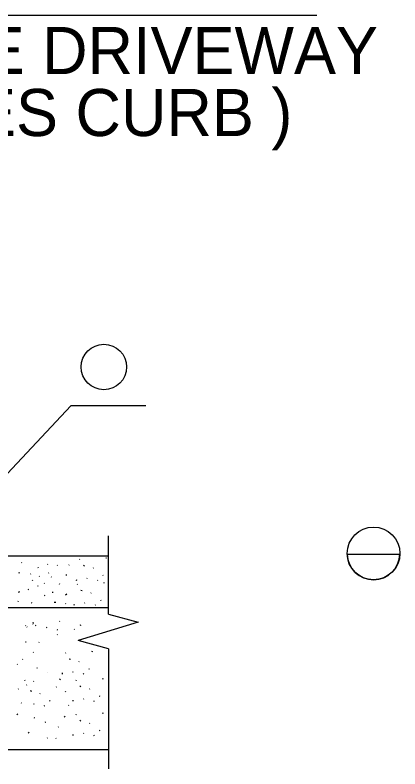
# Model space of a CAD drawing. Extents: x 990 to 1350, y 28 to 297.
# Drawn here: x 1087.64 to 1098.22, y 170.46 to 191.2 of the extents above; entities that cross this region are included whole.
import ezdxf

# ---------------------------------------------------------------- set-up
doc = ezdxf.new("R2010")
doc.units = 0
doc.layers.add('Default', color=7, linetype='Continuous')

msp = doc.modelspace()

# ---------------------------------------------------------------- linework, layer by layer
at = {"layer": 'Default'}
for p, q in [((1077.893, 191.203), (1095.939, 191.203)), ((1089.177, 180.451), (1085.328, 176.355)), ((1091.233, 180.451), (1089.177, 180.451)), ((1090.212, 174.72), (1090.212, 176.881)), ((1087.377, 176.327), (1090.212, 176.327)), ((1096.772, 176.371), (1098.222, 176.374)), ((1087.814, 176.135), (1087.825, 176.146)), ((1088.53, 176.097), (1088.541, 176.086)), ((1089.114, 176.07), (1089.125, 176.081)), ((1089.414, 176.223), (1089.425, 176.234)), ((1090.135, 176.275), (1090.157, 176.269)), ((1087.743, 175.878), (1087.749, 175.851)), ((1088.267, 176.01), (1088.278, 175.999)), ((1088.797, 176.059), (1088.808, 176.07)), ((1089.518, 176.07), (1089.551, 176.054)), ((1089.786, 175.983), (1089.797, 175.994)), ((1088.065, 175.819), (1088.076, 175.83)), ((1088.12, 175.644), (1088.131, 175.665)), ((1088.3, 175.759), (1088.311, 175.77)), ((1088.562, 175.851), (1088.573, 175.862)), ((1088.634, 175.748), (1088.645, 175.737)), ((1089.043, 175.813), (1089.049, 175.786)), ((1089.332, 175.649), (1089.338, 175.677)), ((1089.616, 175.704), (1089.627, 175.715)), ((1089.906, 175.649), (1089.917, 175.66)), ((1090.054, 175.797), (1090.065, 175.786)), ((1088.262, 175.496), (1088.273, 175.507)), ((1088.442, 175.578), (1088.453, 175.567)), ((1088.858, 175.551), (1088.868, 175.562)), ((1089.349, 175.539), (1089.36, 175.55)), ((1090.07, 175.59), (1090.092, 175.585)), ((1087.76, 175.34), (1087.727, 175.313)), ((1087.988, 175.412), (1088.01, 175.396)), ((1088.453, 175.237), (1088.464, 175.248)), ((1088.672, 175.335), (1088.672, 175.308)), ((1089.06, 175.275), (1089.027, 175.248)), ((1089.453, 175.386), (1089.486, 175.369)), ((1089.721, 175.298), (1089.732, 175.309)), ((1087.727, 175.073), (1087.738, 175.084)), ((1088.087, 175.046), (1088.098, 175.035)), ((1088.759, 175.046), (1088.715, 175.046)), ((1089.989, 175.113), (1090, 175.102)), ((1085.307, 174.901), (1090.212, 174.901)), ((1089.027, 175.007), (1089.038, 175.018)), ((1089.267, 174.965), (1089.273, 174.992)), ((1089.551, 175.02), (1089.562, 175.031)), ((1089.841, 174.965), (1089.852, 174.976)), ((1090.212, 174.72), (1091.025, 174.504)), ((1088.126, 174.456), (1088.137, 174.445)), ((1088.148, 174.468), (1088.137, 174.495)), ((1088.197, 174.417), (1088.208, 174.406)), ((1088.864, 174.532), (1088.875, 174.521)), ((1091.025, 174.504), (1089.373, 173.993)), ((1089.448, 174.402), (1089.437, 174.43)), ((1087.924, 174.412), (1087.935, 174.401)), ((1087.963, 174.373), (1087.974, 174.362)), ((1088.498, 174.363), (1088.509, 174.352)), ((1088.793, 174.297), (1088.804, 174.286)), ((1089.263, 174.308), (1089.274, 174.297)), ((1088.799, 174.15), (1088.81, 174.16)), ((1087.924, 173.961), (1087.946, 173.956)), ((1088.296, 173.94), (1088.307, 173.951)), ((1090.212, 173.769), (1089.373, 173.993)), ((1088.137, 173.666), (1088.148, 173.677)), ((1089.024, 173.649), (1089.035, 173.66)), ((1089.745, 173.701), (1089.766, 173.695)), ((1090.212, 173.769), (1090.212, 170.464)), ((1087.843, 173.484), (1087.854, 173.473)), ((1089.128, 173.496), (1089.161, 173.48)), ((1089.396, 173.409), (1089.407, 173.42)), ((1087.695, 173.336), (1087.706, 173.347)), ((1088.236, 173.251), (1088.247, 173.24)), ((1089.664, 173.223), (1089.675, 173.212)), ((1088.52, 173.103), (1088.525, 173.103)), ((1088.942, 173.075), (1088.948, 173.103)), ((1089.226, 173.13), (1089.237, 173.141)), ((1089.516, 173.075), (1089.527, 173.086)), ((1087.902, 172.912), (1087.913, 172.901)), ((1087.951, 172.77), (1087.962, 172.781)), ((1088.148, 172.879), (1088.159, 172.868)), ((1088.864, 172.945), (1088.886, 172.912)), ((1089.317, 172.9), (1089.328, 172.911)), ((1090.037, 172.952), (1090.059, 172.946)), ((1087.728, 172.655), (1087.739, 172.665)), ((1088.055, 172.617), (1088.088, 172.6)), ((1088.771, 172.71), (1088.782, 172.721)), ((1089.028, 172.589), (1089.039, 172.6)), ((1089.421, 172.747), (1089.453, 172.731)), ((1089.688, 172.659), (1089.699, 172.67)), ((1088.323, 172.529), (1088.334, 172.54)), ((1088.591, 172.343), (1088.602, 172.332)), ((1089.235, 172.326), (1089.24, 172.353)), ((1089.519, 172.381), (1089.53, 172.392)), ((1089.956, 172.474), (1089.967, 172.463)), ((1087.804, 172.283), (1087.815, 172.272)), ((1088.154, 172.25), (1088.165, 172.261)), ((1088.443, 172.196), (1088.454, 172.207)), ((1089.105, 172.218), (1089.116, 172.207)), ((1089.809, 172.326), (1089.82, 172.337)), ((1087.717, 171.949), (1087.695, 171.977)), ((1089.317, 171.955), (1089.328, 171.966)), ((1090.037, 172.007), (1090.059, 172.001)), ((1088.159, 171.879), (1088.17, 171.868)), ((1088.471, 171.747), (1088.482, 171.758)), ((1089.017, 171.884), (1088.996, 171.911)), ((1089.421, 171.802), (1089.453, 171.786)), ((1089.688, 171.715), (1089.699, 171.726)), ((1088.821, 171.616), (1088.832, 171.622)), ((1089.956, 171.529), (1089.967, 171.518)), ((1088.001, 171.474), (1088.017, 171.452)), ((1088.519, 171.31), (1088.53, 171.315)), ((1088.76, 171.31), (1088.771, 171.299)), ((1089.235, 171.381), (1089.24, 171.409)), ((1089.519, 171.436), (1089.53, 171.447)), ((1089.809, 171.381), (1089.82, 171.392)), ((1082.326, 170.996), (1090.212, 170.996))]:
    msp.add_line(p, q, dxfattribs=at)
for centre, radius in [((1090.083, 181.522), 0.625), ((1097.497, 176.392), 0.725)]:
    msp.add_circle(centre, radius, dxfattribs=at)
msp.add_arc((1097.497, 176.392), 0.725, 181.6687, 358.5382, dxfattribs=at)

# ---------------------------------------------------------------- texts
for s, p in [('CONCRETE DRIVEWAY', (1078.184, 189.581)), ('( INCLUDES CURB )', (1079.006, 187.875))]:
    msp.add_text(s, height=1.295, dxfattribs=at).set_placement(p)

doc.saveas('drawing.dxf')
